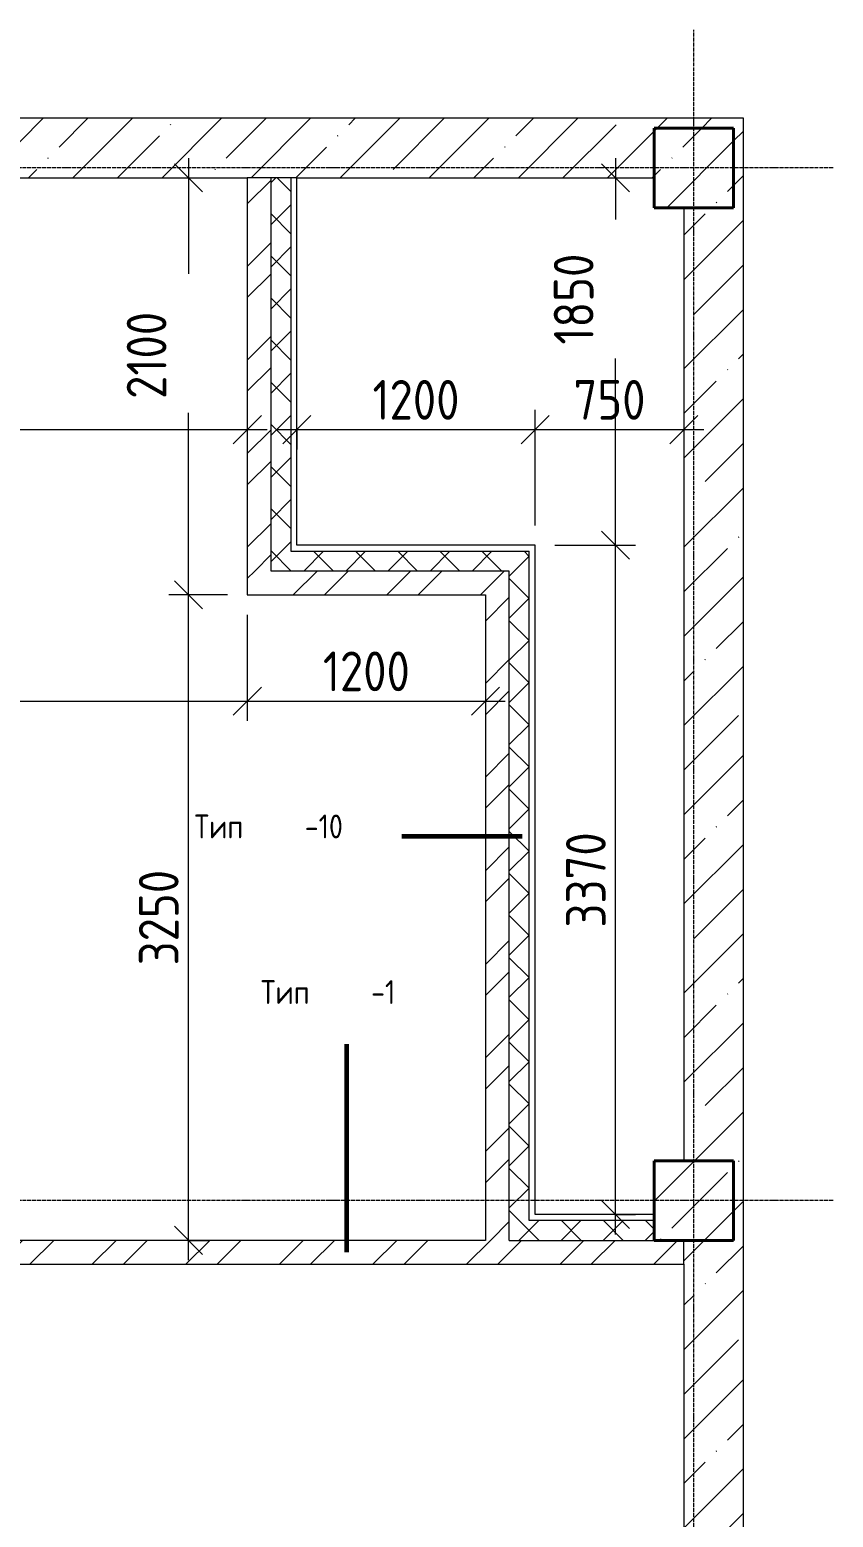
# Model space of a CAD drawing. Header units: millimetres. Extents: x -60946 to 138510, y -262288 to 24501.
# Drawn here: x -6546 to -2497, y 17011 to 24501 of the extents above; entities that cross this region are included whole.
import ezdxf

# ---------------------------------------------------------------- set-up
doc = ezdxf.new("R2010")
doc.units = ezdxf.units.MM
doc.linetypes.add('ADSK_Линия сетки', pattern=[25, 20, -2.5, 0, -2.5])
for name, color, linetype, lineweight in [('0) 1 вып перегородка', 7, 'Continuous', 60), ('Несущие колонны', 7, 'Continuous', 18), ('Оси', 7, 'Continuous', 9), ('Размеры', 7, 'Continuous', 9), ('Стены внутренние', 7, 'Continuous', 18), ('Стены наружные', 7, 'Continuous', 18), ('Стены штриховка', 7, 'Continuous', 9)]:
    doc.layers.add(name, color=color, linetype=linetype, lineweight=lineweight)
doc.styles.add('GOST Common_3', font='', dxfattribs={"width": 0.9, "height": 200})
doc.styles.add('GOST Common_9', font='', dxfattribs={"width": 0.9, "height": 120})
doc.styles.get('GOST Common_3').set_extended_font_data('GOST Common')
doc.styles.get('GOST Common_9').set_extended_font_data('GOST Common')
doc.dimstyles.new('ADSK_Основной_2_0', dxfattribs={"dimscale": 304.8, "dimtxt": 201.142999, "dimasz": 0.463911, "dimexe": 0.328084, "dimexo": 0.328084, "dimgap": 0.164042, "dimtad": 1, "dimdec": 3, "dimrnd": 0.001, "dimdsep": 46, "dimtxsty": 'GOST Common_3', "dimblk1": 'OBLIQUE', "dimblk2": 'OBLIQUE', "dimsah": 1, "dimcen": 0.09, "dimdle": 0.328084, "dimazin": 2, "dimtfac": 1, "dimtdec": 4, "dimtix": 1, "dimtmove": 0, "dimatfit": 3, "dimfxl": 1, "dimtvp": 1, "dimtolj": 1, "dimtzin": 0, "dimlwd": 20, "dimlwe": 20, "dimarcsym": 2})
doc.dimstyles.new('ADSK_Основной_2_0_1', dxfattribs={"dimscale": 304.8, "dimtxt": 201.142999, "dimasz": 0.463911, "dimexe": 0.328084, "dimexo": 0.328084, "dimgap": 0.164042, "dimtad": 1, "dimdec": 3, "dimrnd": 0.001, "dimdsep": 46, "dimtxsty": 'GOST Common_3', "dimblk1": 'OBLIQUE', "dimblk2": 'OBLIQUE', "dimsah": 1, "dimcen": 0.09, "dimdle": 0.328084, "dimazin": 2, "dimtfac": 1, "dimtdec": 4, "dimtix": 1, "dimtmove": 1, "dimatfit": 3, "dimfxl": 1, "dimtvp": 1, "dimtolj": 1, "dimtzin": 0, "dimlwd": 20, "dimlwe": 20, "dimarcsym": 2})
pattern_1 = [(45, (0, 0), (-224.5064, 224.5064), []), (45, (224.5, 0), (-224.5064, 224.5064), [396.875, -79.375, 3.353, -76.022])]
pattern_2 = [(45, (0, 0), (-235.7317, 235.7317), []), (45, (157.15, 0), (-235.7317, 235.7317), [])]
pattern_3 = [(45, (0, 0), (-106.066, 106.066), []), (135, (0, 0), (-106.066, -106.066), [])]

# ---------------------------------------------------------------- blocks, each defined once
blk = doc.blocks.new('ADSK_КолоннаЖБ_Прямоугольная - 400x400 мм-1809659-Кладочный план подвала')
at = {"layer": 'Несущие колонны', "lineweight": 40}
for p, q in [((-200, 200), (200, 200)), ((-200, -200), (-200, 200)), ((200, 200), (200, -200)), ((200, -200), (-200, -200))]:
    blk.add_line(p, q, dxfattribs=at)
blk = doc.blocks.new('_Oblique')
at = {"color": 0, "linetype": 'ByBlock', "lineweight": -2}
blk.add_line((-0.5, -0.5), (0.5, 0.5), dxfattribs=at)
blk = doc.blocks.new('DIMBLOCK67-Кладочный план подвала')
at = {"layer": 'Defpoints', "color": 0, "transparency": 16777216}
for p in [(-5450, 21655), (-5450, 21120.2), (-9230, 20075)]:
    blk.add_point(p, dxfattribs=at)
at = {"layer": 'Размеры', "color": 0, "lineweight": 20, "transparency": 16777216}
for p, q in [((-5450, 21555), (-5450, 21020.2)), ((-9230, 20175), (-9230, 21220.2)), ((-9330, 21120.2), (-5350, 21120.2))]:
    blk.add_line(p, q, dxfattribs=at)
at = {"layer": 'Размеры', "color": 0, "lineweight": 20, "transparency": 16777216, "xscale": 141.4, "yscale": 141.4, "zscale": 141.4, "rotation": 180}
blk.add_blockref('_Oblique', (-9230, 21120.2), dxfattribs=at)
at = {"layer": 'Размеры', "color": 0, "lineweight": 20, "transparency": 16777216, "xscale": 141.4, "yscale": 141.4, "zscale": 141.4}
blk.add_blockref('_Oblique', (-5450, 21120.2), dxfattribs=at)
at = {"layer": 'Размеры', "color": 0, "lineweight": 9, "transparency": 16777216, "insert": (-7340, 21270.2), "char_height": 200, "width": 605.475, "attachment_point": 5, "style": 'GOST Common_3'}
blk.add_mtext('\\A1;3780', dxfattribs=at)
blk = doc.blocks.new('DIMBLOCK68-Кладочный план подвала')
at = {"layer": 'Defpoints', "color": 0, "transparency": 16777216}
for p in [(-5450, 21655), (-4250, 21220.2), (-4250, 21120.2)]:
    blk.add_point(p, dxfattribs=at)
at = {"layer": 'Размеры', "color": 0, "lineweight": 20, "transparency": 16777216}
for p, q in [((-5450, 21555), (-5450, 21020.2)), ((-5550, 21120.2), (-4150, 21120.2)), ((-4250, 21120.2), (-4250, 21020.2))]:
    blk.add_line(p, q, dxfattribs=at)
at = {"layer": 'Размеры', "color": 0, "lineweight": 20, "transparency": 16777216, "xscale": 141.4, "yscale": 141.4, "zscale": 141.4, "rotation": 180}
blk.add_blockref('_Oblique', (-5450, 21120.2), dxfattribs=at)
at = {"layer": 'Размеры', "color": 0, "lineweight": 20, "transparency": 16777216, "xscale": 141.4, "yscale": 141.4, "zscale": 141.4}
blk.add_blockref('_Oblique', (-4250, 21120.2), dxfattribs=at)
at = {"layer": 'Размеры', "color": 0, "lineweight": 9, "transparency": 16777216, "insert": (-4850, 21270.2), "char_height": 200, "width": 560.473, "attachment_point": 5, "style": 'GOST Common_3'}
blk.add_mtext('\\A1;1200', dxfattribs=at)
blk = doc.blocks.new('DIMBLOCK76-Кладочный план подвала')
at = {"layer": 'Defpoints', "color": 0, "transparency": 16777216}
for p in [(-8880, 23085), (-5450, 22587.3), (-5450, 22487.3)]:
    blk.add_point(p, dxfattribs=at)
at = {"layer": 'Размеры', "color": 0, "lineweight": 20, "transparency": 16777216}
for p, q in [((-8880, 22985), (-8880, 22387.3)), ((-8980, 22487.3), (-5350, 22487.3)), ((-5450, 22487.3), (-5450, 22387.3))]:
    blk.add_line(p, q, dxfattribs=at)
at = {"layer": 'Размеры', "color": 0, "lineweight": 20, "transparency": 16777216, "xscale": 141.4, "yscale": 141.4, "zscale": 141.4, "rotation": 180}
blk.add_blockref('_Oblique', (-8880, 22487.3), dxfattribs=at)
at = {"layer": 'Размеры', "color": 0, "lineweight": 20, "transparency": 16777216, "xscale": 141.4, "yscale": 141.4, "zscale": 141.4}
blk.add_blockref('_Oblique', (-5450, 22487.3), dxfattribs=at)
at = {"layer": 'Размеры', "color": 0, "lineweight": 9, "transparency": 16777216, "insert": (-7165, 22637.3), "char_height": 200, "width": 625.93, "attachment_point": 5, "style": 'GOST Common_3'}
blk.add_mtext('\\A1;3430', dxfattribs=at)
blk = doc.blocks.new('DIMBLOCK77-Кладочный план подвала')
at = {"layer": 'Defpoints', "color": 0, "transparency": 16777216}
for p in [(-5200, 22587.3), (-4000, 22487.3), (-4000, 21905)]:
    blk.add_point(p, dxfattribs=at)
at = {"layer": 'Размеры', "color": 0, "lineweight": 20, "transparency": 16777216}
for p, q in [((-4000, 22005), (-4000, 22587.3)), ((-5300, 22487.3), (-3900, 22487.3)), ((-5200, 22487.3), (-5200, 22387.3))]:
    blk.add_line(p, q, dxfattribs=at)
at = {"layer": 'Размеры', "color": 0, "lineweight": 20, "transparency": 16777216, "xscale": 141.4, "yscale": 141.4, "zscale": 141.4, "rotation": 180}
blk.add_blockref('_Oblique', (-5200, 22487.3), dxfattribs=at)
at = {"layer": 'Размеры', "color": 0, "lineweight": 20, "transparency": 16777216, "xscale": 141.4, "yscale": 141.4, "zscale": 141.4}
blk.add_blockref('_Oblique', (-4000, 22487.3), dxfattribs=at)
at = {"layer": 'Размеры', "color": 0, "lineweight": 9, "transparency": 16777216, "insert": (-4600, 22637.3), "char_height": 200, "width": 560.473, "attachment_point": 5, "style": 'GOST Common_3'}
blk.add_mtext('\\A1;1200', dxfattribs=at)
blk = doc.blocks.new('DIMBLOCK78-Кладочный план подвала')
at = {"layer": 'Defpoints', "color": 0, "transparency": 16777216}
for p in [(-3250, 22587.3), (-3250, 22487.3), (-4000, 21905)]:
    blk.add_point(p, dxfattribs=at)
at = {"layer": 'Размеры', "color": 0, "lineweight": 20, "transparency": 16777216}
for p, q in [((-4000, 22005), (-4000, 22587.3)), ((-4100, 22487.3), (-3150, 22487.3)), ((-3250, 22487.3), (-3250, 22387.3))]:
    blk.add_line(p, q, dxfattribs=at)
at = {"layer": 'Размеры', "color": 0, "lineweight": 20, "transparency": 16777216, "xscale": 141.4, "yscale": 141.4, "zscale": 141.4, "rotation": 180}
blk.add_blockref('_Oblique', (-4000, 22487.3), dxfattribs=at)
at = {"layer": 'Размеры', "color": 0, "lineweight": 20, "transparency": 16777216, "xscale": 141.4, "yscale": 141.4, "zscale": 141.4}
blk.add_blockref('_Oblique', (-3250, 22487.3), dxfattribs=at)
at = {"layer": 'Размеры', "color": 0, "lineweight": 9, "transparency": 16777216, "insert": (-3625, 22637.3), "char_height": 200, "width": 454.106, "attachment_point": 5, "style": 'GOST Common_3'}
blk.add_mtext('\\A1;750', dxfattribs=at)
blk = doc.blocks.new('DIMBLOCK79-Кладочный план подвала')
at = {"layer": 'Defpoints', "color": 0, "transparency": 16777216}
for p in [(-4000, 21905), (-3594.1, 21905), (-3694.1, 18535)]:
    blk.add_point(p, dxfattribs=at)
at = {"layer": 'Размеры', "color": 0, "lineweight": 20, "transparency": 16777216}
for p, q in [((-3594.1, 18435), (-3594.1, 22005)), ((-3900, 21905), (-3494.1, 21905)), ((-3594.1, 18535), (-3494.1, 18535))]:
    blk.add_line(p, q, dxfattribs=at)
at = {"layer": 'Размеры', "color": 0, "lineweight": 20, "transparency": 16777216, "xscale": 141.4, "yscale": 141.4, "zscale": 141.4}
for p, rotation in [((-3594.1, 21905), 90), ((-3594.1, 18535), 270)]:
    blk.add_blockref('_Oblique', p, dxfattribs=dict(at, rotation=rotation))
at = {"layer": 'Размеры', "color": 0, "lineweight": 9, "transparency": 16777216, "insert": (-3744.1, 20220), "char_height": 200, "width": 605.475, "attachment_point": 5, "rotation": 90, "style": 'GOST Common_3'}
blk.add_mtext('\\A1;3370', dxfattribs=at)
blk = doc.blocks.new('DIMBLOCK80-Кладочный план подвала')
at = {"layer": 'Defpoints', "color": 0, "transparency": 16777216}
for p in [(-3694.1, 23755), (-3594.1, 23755), (-4000, 21905)]:
    blk.add_point(p, dxfattribs=at)
at = {"layer": 'Размеры', "color": 0, "lineweight": 20, "transparency": 16777216}
for p, q in [((-3594.1, 23855), (-3594.1, 23545.6)), ((-3594.1, 23755), (-3494.1, 23755)), ((-3594.1, 21805), (-3594.1, 22845.6)), ((-3900, 21905), (-3494.1, 21905))]:
    blk.add_line(p, q, dxfattribs=at)
at = {"layer": 'Размеры', "color": 0, "lineweight": 20, "transparency": 16777216, "xscale": 141.4, "yscale": 141.4, "zscale": 141.4}
for p, rotation in [((-3594.1, 23755), 90), ((-3594.1, 21905), 270)]:
    blk.add_blockref('_Oblique', p, dxfattribs=dict(at, rotation=rotation))
at = {"layer": 'Размеры', "color": 0, "lineweight": 9, "transparency": 16777216, "insert": (-3905.5, 22915.3), "char_height": 200, "width": 560.473, "attachment_point": 1, "rotation": 90, "line_spacing_factor": 1.022761, "style": 'GOST Common_3'}
blk.add_mtext('\\A1;1850', dxfattribs=at)
blk = doc.blocks.new('DIMBLOCK81-Кладочный план подвала')
at = {"layer": 'Defpoints', "color": 0, "transparency": 16777216}
for p in [(-5746.3, 21655), (-5450, 21655), (-5846.3, 18405)]:
    blk.add_point(p, dxfattribs=at)
at = {"layer": 'Размеры', "color": 0, "lineweight": 20, "transparency": 16777216}
for p, q in [((-5746.3, 18305), (-5746.3, 21755)), ((-5550, 21655), (-5846.3, 21655)), ((-5746.3, 18405), (-5646.3, 18405))]:
    blk.add_line(p, q, dxfattribs=at)
at = {"layer": 'Размеры', "color": 0, "lineweight": 20, "transparency": 16777216, "xscale": 141.4, "yscale": 141.4, "zscale": 141.4}
for p, rotation in [((-5746.3, 21655), 90), ((-5746.3, 18405), 270)]:
    blk.add_blockref('_Oblique', p, dxfattribs=dict(at, rotation=rotation))
at = {"layer": 'Размеры', "color": 0, "lineweight": 9, "transparency": 16777216, "insert": (-5896.3, 20030), "char_height": 200, "width": 605.475, "attachment_point": 5, "rotation": 90, "style": 'GOST Common_3'}
blk.add_mtext('\\A1;3250', dxfattribs=at)
blk = doc.blocks.new('DIMBLOCK82-Кладочный план подвала')
at = {"layer": 'Defpoints', "color": 0, "transparency": 16777216}
for p in [(-5846.3, 23755), (-5746.3, 23755), (-5450, 21655)]:
    blk.add_point(p, dxfattribs=at)
at = {"layer": 'Размеры', "color": 0, "lineweight": 20, "transparency": 16777216}
for p, q in [((-5746.3, 23855), (-5746.3, 23272.1)), ((-5746.3, 23755), (-5646.3, 23755)), ((-5746.3, 21555), (-5746.3, 22572.1)), ((-5550, 21655), (-5846.3, 21655))]:
    blk.add_line(p, q, dxfattribs=at)
at = {"layer": 'Размеры', "color": 0, "lineweight": 20, "transparency": 16777216, "xscale": 141.4, "yscale": 141.4, "zscale": 141.4}
for p, rotation in [((-5746.3, 23755), 90), ((-5746.3, 21655), 270)]:
    blk.add_blockref('_Oblique', p, dxfattribs=dict(at, rotation=rotation))
at = {"layer": 'Размеры', "color": 0, "lineweight": 9, "transparency": 16777216, "insert": (-6057.6, 22641.9), "char_height": 200, "width": 560.473, "attachment_point": 1, "rotation": 90, "line_spacing_factor": 1.022761, "style": 'GOST Common_3'}
blk.add_mtext('\\A1;2100', dxfattribs=at)

msp = doc.modelspace()

# ---------------------------------------------------------------- hatches: boundary and pattern name
at = {"layer": 'Несущие колонны', "lineweight": 9}
h = msp.add_hatch(dxfattribs=at)
h.set_pattern_fill('FP_3', color=256, style=0, pattern_type=2)
h.set_pattern_definition(pattern_1)
h.paths.add_polyline_path([(-3000, 23604.969), (-3000, 24004.969), (-3400, 24004.969), (-3400, 23604.969), (-3250, 23604.969)])
h = msp.add_hatch(dxfattribs=at)
h.set_pattern_fill('FP_3', color=256, style=0, pattern_type=2)
h.set_pattern_definition(pattern_1)
h.paths.add_polyline_path([(-3400, 18404.969), (-3000, 18404.969), (-3000, 18804.969), (-3400, 18804.969)])
at = {"layer": 'Стены внутренние', "lineweight": 9}
h = msp.add_hatch(dxfattribs=at)
h.set_pattern_fill('FP_3', color=256, style=0, pattern_type=2)
h.set_pattern_definition(pattern_1)
h.paths.add_polyline_path([(-3400, 23754.969), (-3400, 24004.969), (-3000, 24004.969), (-3000, 23754.969), (-2950, 23754.969), (-2950, 24054.969), (-19550, 24054.969), (-19550, 24004.969), (-19400, 24004.969), (-19400, 23754.969), (-13800, 23754.969), (-13800, 24004.969), (-13400, 24004.969), (-13400, 23754.969), (-9400, 23754.969), (-9400, 24004.969), (-9000, 24004.969), (-9000, 23754.969), (-4290.9359, 23754.969)])
h = msp.add_hatch(dxfattribs=at)
h.set_pattern_fill('FP_2', color=256, style=0, pattern_type=2)
h.set_pattern_definition(pattern_2)
h.paths.add_polyline_path([(-5330, 21774.969), (-5330, 23754.969), (-5450, 23754.969), (-5450, 21774.969)])
h = msp.add_hatch(dxfattribs=at)
h.set_pattern_fill('FP_3', color=256, style=0, pattern_type=2)
h.set_pattern_definition(pattern_1)
h.paths.add_polyline_path([(-2950, 9354.969), (-2950, 23754.969), (-3000, 23754.969), (-3000, 23604.969), (-3250, 23604.969), (-3250, 18804.969), (-3000, 18804.969), (-3000, 18404.969), (-3250, 18404.969), (-3250, 9604.969), (-3000, 9604.969), (-3000, 9354.969)])
h = msp.add_hatch(dxfattribs=at)
h.set_pattern_fill('FP_2', color=256, style=0, pattern_type=2)
h.set_pattern_definition(pattern_2)
h.paths.add_polyline_path([(-4250, 21654.969), (-4250, 21774.969), (-5450, 21774.969), (-5450, 21654.969), (-4290.9359, 21654.969)])
h = msp.add_hatch(dxfattribs=at)
h.set_pattern_fill('FP_2', color=256, style=0, pattern_type=2)
h.set_pattern_definition(pattern_2)
h.paths.add_polyline_path([(-4250, 18404.969), (-4130, 18404.969), (-4130, 21774.969), (-4250, 21774.969), (-4250, 20076.8567)])
h = msp.add_hatch(dxfattribs=at)
h.set_pattern_fill('FP_2', color=256, style=0, pattern_type=2)
h.set_pattern_definition(pattern_2)
h.paths.add_polyline_path([(-3250, 18284.969), (-3250, 18404.969), (-8950, 18404.969), (-8950, 18284.969), (-7008.8652, 18284.969)])
at = {"layer": 'Стены наружные', "lineweight": 9}
h = msp.add_hatch(dxfattribs=at)
h.set_pattern_fill('FP_24', color=256, style=0, pattern_type=2)
h.set_pattern_definition(pattern_3)
h.paths.add_polyline_path([(-5230, 21874.969), (-5230, 23754.969), (-5330, 23754.969), (-5330, 21874.969)])
h = msp.add_hatch(dxfattribs=at)
h.set_pattern_fill('FP_24', color=256, style=0, pattern_type=2)
h.set_pattern_definition(pattern_3)
h.paths.add_polyline_path([(-4130, 21774.969), (-4130, 21874.969), (-5330, 21874.969), (-5330, 21774.969), (-4290.9359, 21774.969)])
h = msp.add_hatch(dxfattribs=at)
h.set_pattern_fill('FP_24', color=256, style=0, pattern_type=2)
h.set_pattern_definition(pattern_3)
h.paths.add_polyline_path([(-4130, 18404.969), (-4030, 18404.969), (-4030, 21874.969), (-4130, 21874.969), (-4130, 20076.8567)])
h = msp.add_hatch(dxfattribs=at)
h.set_pattern_fill('FP_24', color=256, style=0, pattern_type=2)
h.set_pattern_definition(pattern_3)
h.paths.add_polyline_path([(-3400, 18404.969), (-3400, 18504.969), (-4030, 18504.969), (-4030, 18404.969), (-4000, 18404.969)])

# ---------------------------------------------------------------- linework, layer by layer
at = {"layer": '0) 1 вып перегородка'}
for p, q in [((-4065, 20438.1313), (-4671.1705, 20438.1313)), ((-4948.2581, 18344.969), (-4948.2581, 19392.7535))]:
    msp.add_line(p, q, dxfattribs=at)
at = {"layer": 'Несущие колонны', "lineweight": 9}
for p, q in [((-3400, 23754.969), (-3400, 23604.969)), ((-3400, 23604.969), (-3250, 23604.969)), ((-3250, 18804.969), (-3400, 18804.969)), ((-3400, 18804.969), (-3400, 18404.969)), ((-3400, 18404.969), (-3250, 18404.969))]:
    msp.add_line(p, q, dxfattribs=at)
at = {"layer": 'Оси', "linetype": 'ADSK_Линия сетки', "lineweight": 5}
for p, q in [((-3200, -10973.8823), (-3200, 24500.9141)), ((-2497.4038, 23804.969), (-25240.0967, 23804.969)), ((-2497.4038, 18604.969), (-25240.0967, 18604.969))]:
    msp.add_line(p, q, dxfattribs=at)
at = {"layer": 'Стены внутренние', "lineweight": 5}
for p, q in [((-2950, 24054.969), (-19850, 24054.969)), ((-2950, 9654.969), (-2950, 24054.969)), ((-8880, 23754.969), (-5450, 23754.969)), ((-5450, 23754.969), (-5450, 21654.969)), ((-5330, 21774.969), (-5330, 23754.969)), ((-5200, 23754.969), (-3400, 23754.969)), ((-3250, 23604.969), (-3250, 18804.969)), ((-4130, 21774.969), (-5330, 21774.969)), ((-4130, 18404.969), (-4130, 21774.969)), ((-5450, 21654.969), (-4250, 21654.969)), ((-4250, 21654.969), (-4250, 18404.969)), ((-4250, 18404.969), (-8950, 18404.969)), ((-3250, 18404.969), (-3400, 18404.969)), ((-8875, 18284.969), (-3250, 18284.969)), ((-3250, 18284.969), (-3250, 14504.969))]:
    msp.add_line(p, q, dxfattribs=at)
at = {"layer": 'Стены наружные', "lineweight": 9}
for p, q in [((-5200, 21904.969), (-5200, 23754.969)), ((-4000, 21904.969), (-5200, 21904.969)), ((-4000, 18534.969), (-4000, 21904.969)), ((-3400, 18534.969), (-4000, 18534.969)), ((-3400, 18404.969), (-3400, 18534.969)), ((-4130, 18404.969), (-3400, 18404.969))]:
    msp.add_line(p, q, dxfattribs=at)
at = {"layer": 'Стены штриховка', "lineweight": 9}
for p, q in [((-5200, 23754.969), (-5450, 23754.969)), ((-5230, 23754.969), (-5230, 21874.969)), ((-5230, 21874.969), (-4030, 21874.969)), ((-4030, 18504.969), (-4030, 21874.969)), ((-3400, 18504.969), (-4030, 18504.969)), ((-3250, 18284.969), (-3250, 18404.969))]:
    msp.add_line(p, q, dxfattribs=at)

# ---------------------------------------------------------------- block references
at = {"layer": 'Несущие колонны', "lineweight": 40, "rotation": 89.9999999999999}
for p in [(-3200, 23804.969), (-3200, 18604.969)]:
    msp.add_blockref('ADSK_КолоннаЖБ_Прямоугольная - 400x400 мм-1809659-Кладочный план подвала', p, dxfattribs=at)

# ---------------------------------------------------------------- texts
at = {"layer": '0) 1 вып перегородка', "color": 116, "lineweight": 9, "true_color": 0x008040, "char_height": 120, "attachment_point": 1, "style": 'GOST Common_9'}
for s, insert, width in [('Тип', (-5716.1705, 20549.0583), 673.4175), ('-10', (-5160.5455, 20549.0583), 585.231875), ('Тип', (-5381.7581, 19715.1806), 673.4175), ('-1', (-4826.1331, 19715.1806), 368.77625)]:
    msp.add_mtext(s, dxfattribs=dict(at, insert=insert, width=width))

# ---------------------------------------------------------------- dimensions: what is measured, and where the dimension line sits
at = {"layer": 'Размеры', "lineweight": 9}
for base, p1, p2, override, picture, middle in [((-5746.2812, 23754.969), (-5450, 21654.969), (-5846.2661, 23754.969), {"dimpost": '<>', "dimfxl": 2137.060323}, 'DIMBLOCK82-Кладочный план подвала', (-5924.3135, 22922.1334)), ((-3594.1123, 23754.969), (-4000, 21904.969), (-3694.0972, 23754.969), {"dimpost": '<>', "dimfxl": 1875.120403}, 'DIMBLOCK80-Кладочный план подвала', (-3772.1446, 23195.5647))]:
    dim = msp.add_linear_dim(base=base, p1=p1, p2=p2, angle=90, dimstyle='ADSK_Основной_2_0_1', override=override, dxfattribs=at)
    dim.commit()
    dim.dimension.update_dxf_attribs({"geometry": picture, "text_midpoint": middle, "dimtype": 160, "text_rotation": 90})
for base, p1, p2, override, picture, middle in [((-5450, 22487.3313), (-8880, 23084.969), (-5450, 22587.3162), {"dimpost": '<>', "dimfxl": 3465.913772}, 'DIMBLOCK76-Кладочный план подвала', (-7165, 22637.3313)), ((-4000, 22487.3313), (-5200, 22587.3162), (-4000, 21904.969), {"dimpost": '<>', "dimfxl": 1380.433898}, 'DIMBLOCK77-Кладочный план подвала', (-4600, 22637.3313)), ((-3250, 22487.3313), (-4000, 21904.969), (-3250, 22587.3162), {"dimpost": '<>', "dimfxl": 1013.951551}, 'DIMBLOCK78-Кладочный план подвала', (-3625, 22637.3313)), ((-5450, 21120.1748), (-9230, 20074.969), (-5450, 21654.969), {"dimpost": '<>', "dimfxl": 4096.925677}, 'DIMBLOCK67-Кладочный план подвала', (-7340, 21270.1748)), ((-4250, 21120.1748), (-5450, 21654.969), (-4250, 21220.1597), {"dimpost": '<>', "dimfxl": 1276.345988}, 'DIMBLOCK68-Кладочный план подвала', (-4850, 21270.1748))]:
    dim = msp.add_linear_dim(base=base, p1=p1, p2=p2, dimstyle='ADSK_Основной_2_0', override=override, dxfattribs=at)
    dim.commit()
    dim.dimension.update_dxf_attribs({"geometry": picture, "text_midpoint": middle})
for base, p1, p2, override, picture, middle in [((-3594.1123, 21904.969), (-3694.0972, 18534.969), (-4000, 21904.969), {"dimpost": '<>', "dimfxl": 3383.855276}, 'DIMBLOCK79-Кладочный план подвала', (-3744.1123, 20219.969)), ((-5746.2812, 21654.969), (-5846.2661, 18404.969), (-5450, 21654.969), {"dimpost": '<>', "dimfxl": 3274.068848}, 'DIMBLOCK81-Кладочный план подвала', (-5896.2812, 20029.969))]:
    dim = msp.add_linear_dim(base=base, p1=p1, p2=p2, angle=90, dimstyle='ADSK_Основной_2_0', override=override, dxfattribs=at)
    dim.commit()
    dim.dimension.update_dxf_attribs({"geometry": picture, "text_midpoint": middle})

doc.saveas('drawing.dxf')
